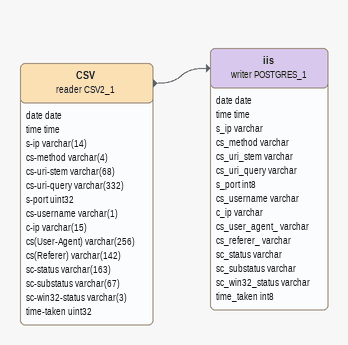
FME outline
CSV (reader CSV2_1)
    attributes: date date, time time, s-ip varchar(14), cs-method varchar(4), cs-uri-stem varchar(68), cs-uri-query varchar(332), s-port uint32, cs-username varchar(1), c-ip varchar(15), cs(User-Agent) varchar(256), cs(Referer) varchar(142), sc-status varchar(163), sc-substatus varchar(67), sc-win32-status varchar(3), time-taken uint32
    -> iis (writer POSTGRES_1)
iis (writer POSTGRES_1)
    attributes: date date, time time, s_ip varchar, cs_method varchar, cs_uri_stem varchar, cs_uri_query varchar, s_port int8, cs_username varchar, c_ip varchar, cs_user_agent_ varchar, cs_referer_ varchar, sc_status varchar, sc_substatus varchar, sc_win32_status varchar, time_taken int8
